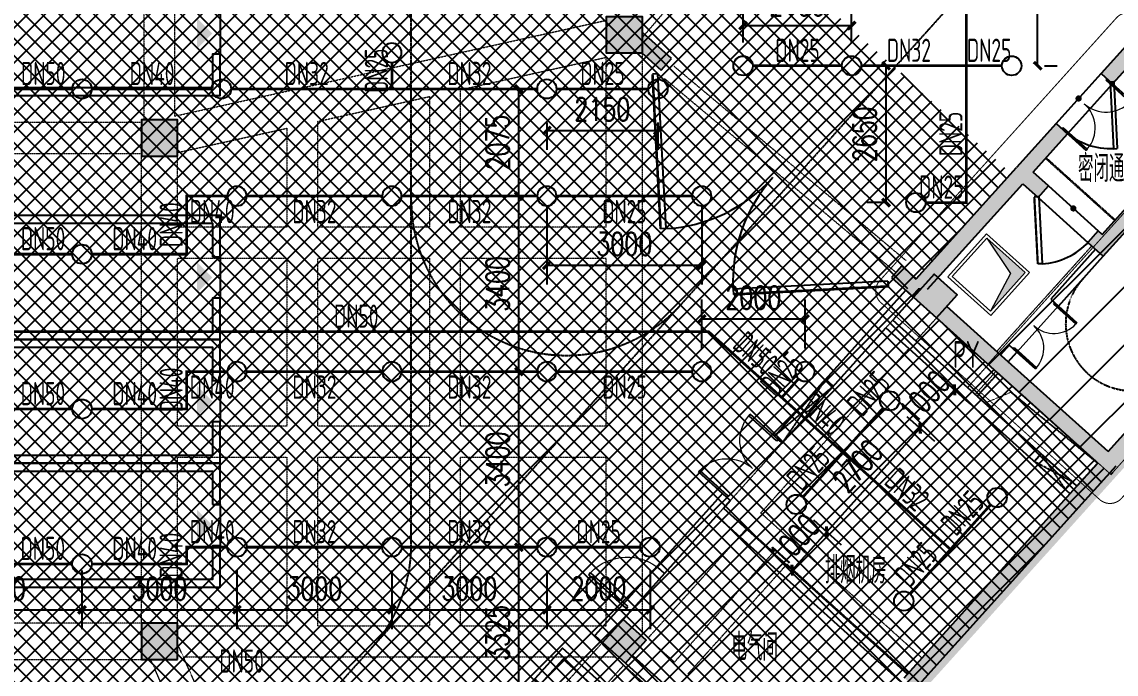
# Model space of a CAD drawing. Extents: x 6824721 to 16538177, y 2478193 to 6665639.
# Drawn here: x 8822050 to 8843236, y 2801067 to 2813701 of the extents above; entities that cross this region are included whole.
import ezdxf

# ---------------------------------------------------------------- set-up
doc = ezdxf.new("R2010")
doc.units = 0
doc.header["$LTSCALE"] = 10
for name, pattern in [('__DASH', [0.35, 0.25, -0.1]), ('CONTINOUS', [0]), ('DASH', [0.35, 0.25, -0.1])]:
    doc.linetypes.add(name, pattern=pattern)
for name, color, linetype in [('0-wo', 8, 'Continuous'), ('00-停车位', 67, 'Continuous'), ('DOOR_FIRE', 4, 'Continuous'), ('PUB_HATCH', 8, 'Continuous'), ('R_人防洗消集水坑', 32, 'Continuous'), ('S-梁-实线', 4, 'CONTINOUS'), ('S-梁-虚线', 4, 'DASH'), ('W-EQUIP_喷头', 7, 'Continuous'), ('W-PIPE-喷淋', 6, 'Continuous'), ('W-PIPE-喷淋中', 6, 'Continuous'), ('W-TEXT_喷淋', 7, 'Continuous'), ('W-TWT_DIM', 3, 'Continuous'), ('WALL', 9, 'Continuous'), ('画水辅助', 6, 'Continuous')]:
    doc.layers.add(name, color=color, linetype=linetype)
doc.layers.add('钢梁', color=141, linetype='Continuous', lineweight=18)
doc.styles.add('8B2_02', font='tssdeng.shx', dxfattribs={"width": 0.7, "bigfont": 'TSSDCHN.shx'})
doc.styles.add('_TCH_DIM_T3', font='SIMPLEX', dxfattribs={"width": 0.705882, "bigfont": 'GBCBIG'})
doc.styles.add('_TWT_PIPEDN', font='TSSDENG', dxfattribs={"width": 0.8, "height": 3.5, "bigfont": 'TSSDCHN'})
doc.dimstyles.new('_TWT_ARCH&&150', dxfattribs={"dimtxt": 446.25, "dimasz": 150, "dimexe": 375, "dimexo": 450, "dimgap": 189.375, "dimtad": 1, "dimdec": 0, "dimzin": 0, "dimdsep": 46, "dimtxsty": '_TCH_DIM_T3', "dimblk": 'ARCHTICK', "dimcen": 0.09, "dimclrt": 7, "dimazin": 2, "dimtfac": 1, "dimtdec": 0, "dimtix": 1, "dimtmove": 2, "dimatfit": 3, "dimfxl": 0, "dimtolj": 1, "dimtzin": 0, "dimarcsym": 0})

# ---------------------------------------------------------------- blocks, each defined once
blk = doc.blocks.new('车位2400x5300')
at = {"layer": '00-停车位', "color": 251}
for p, q in [((-875, -1000), (-175, -1000)), ((-875, -1100), (-875, -1000)), ((-175, -1100), (-175, -1000)), ((175, -1000), (875, -1000)), ((175, -1100), (175, -1000)), ((875, -1100), (875, -1000)), ((-875, -1100), (-175, -1100)), ((175, -1100), (875, -1100)), ((400, -5300), (-400, -5300))]:
    blk.add_line(p, q, dxfattribs=at)
blk.add_lwpolyline([(400, -5150), (400, -5300), (1200, -5300), (1200, 0), (-1200, 0), (-1200, -5300), (-400, -5300), (-400, -5150), (-1050, -5150), (-1050, -150), (1050, -150), (1050, -5150), (400, -5150)], dxfattribs=at)
blk.add_lwpolyline([(0, -5150, 0, 600, 0), (0, -4850, 600, 600, 0)], format="xyseb", dxfattribs=at)
blk = doc.blocks.new('洗消污水集水坑')
at = {"layer": 'R_人防洗消集水坑', "lineweight": 15}
h = blk.add_hatch(color=256, dxfattribs=at)
h.dxf.hatch_style = 1
h.paths.add_polyline_path([(161254, 16997), (162054, 17197), (161054, 17197), (161054, 16197)])
for points in [[(162114, 17257), (160994, 17257), (160994, 16137), (162114, 16137)], [(162054, 17197), (161054, 17197), (161054, 16197), (162054, 16197)]]:
    blk.add_lwpolyline(points, close=True, dxfattribs=at)
blk.add_lwpolyline([(161054, 16197), (161254, 16997), (162054, 17197)], dxfattribs=at)
blk = doc.blocks.new('洗消坑')
at = {"layer": 'R_人防洗消集水坑', "lineweight": 15, "rotation": 227.9999999999999}
blk.add_blockref('洗消污水集水坑', (205196, -296764), dxfattribs=at)
blk = doc.blocks.new('$DorLib2D$00000002')
for p, q in [((-0.5, 0), (-0.5, 0.4875)), ((-0.475, 0.4875), (-0.5, 0.4875)), ((-0.475, 0), (-0.475, 0.4875)), ((0.475, 0), (0.475, 0.4875)), ((0.475, 0.4875), (0.5, 0.4875)), ((0.5, 0), (0.5, 0.4875)), ((-0.5, 0), (-0.475, 0)), ((0.5, 0), (0.475, 0))]:
    blk.add_line(p, q)
at = {"lineweight": 13}
for centre, start, end in [((-0.4875, 0), 0, 88.53072), ((0.4875, 0), 91.46928, 180)]:
    blk.add_arc(centre, 0.4875, start, end, dxfattribs=at)
blk = doc.blocks.new('A$C31617C59')
at = {"layer": 'DOOR_FIRE', "xscale": -1300, "yscale": -1300, "zscale": 100, "rotation": 47.99999999999827}
blk.add_blockref('$DorLib2D$00000002', (-435, -483), dxfattribs=at)
blk = doc.blocks.new('A$C405108C4')
at = {"color": 252, "linetype": 'DASH'}
for points in [[(129048, -137374), (128206, -138608)], [(129196, -137508), (128057, -138474)], [(133819, -139356), (133090, -138969)], [(133224, -138820), (133685, -139504)]]:
    blk.add_lwpolyline(points, dxfattribs=at)
at = {"layer": '画水辅助', "color": 4}
for points in [[(129196, -137508), (129048, -137374), (128057, -138474), (128206, -138608), (129196, -137508)], [(133685, -139504), (133819, -139356), (133224, -138820), (133090, -138969), (133685, -139504)]]:
    blk.add_lwpolyline(points, dxfattribs=at)
blk = doc.blocks.new('_FZH')
blk.add_lwpolyline([(-0.5, -0.5), (0.5, -0.5), (0.5, 0.5), (-0.5, 0.5)], close=True)
at = {"layer": 'PUB_HATCH'}
blk.add_solid([(-0.5, -0.5), (0.5, -0.5), (-0.5, 0.5), (0.5, 0.5)], dxfattribs=at)
blk = doc.blocks.new('$DorLib2D$00000084')
for p, q in [((-0.207, 0.807), (-0.16, 0.854)), ((0.5, 0.1), (-0.207, 0.807)), ((0.5, 0.1), (0.547, 0.147))]:
    blk.add_line(p, q)
at = {"const_width": 0.0333}
blk.add_lwpolyline([(0.547, 0.147), (-0.16, 0.854)], dxfattribs=at)
blk.add_arc((0.5, 0.1), 1, 135, 180)
blk = doc.blocks.new('$DorLib2D$00000081')
for p, q in [((-0.207, 0.774), (-0.169, 0.811)), ((0.5, 0.067), (-0.207, 0.774)), ((0.538, 0.104), (-0.169, 0.811)), ((0.5, 0.067), (0.538, 0.104))]:
    blk.add_line(p, q)
blk.add_arc((0.5, 0.067), 1, 135, 180)
blk = doc.blocks.new('$DorLib2D$00000091')
for p, q in [((-0.5, 0.0417), (-0.1464, 0.3952)), ((-0.1464, 0.3952), (-0.1582, 0.407)), ((0.1464, 0.3952), (0.1582, 0.407)), ((0.5, 0.0417), (0.1464, 0.3952)), ((-0.5, 0.0417), (-0.5118, 0.0535)), ((0.5, 0.0417), (0.5118, 0.0535))]:
    blk.add_line(p, q)
at = {"const_width": 0.00833}
for points in [[(-0.5118, 0.0535), (-0.1582, 0.407)], [(0.5118, 0.0535), (0.1582, 0.407)]]:
    blk.add_lwpolyline(points, dxfattribs=at)
for centre, start, end in [((-0.5, 0.0417), 0, 45), ((0.5, 0.0417), 135, 180)]:
    blk.add_arc(centre, 0.5, start, end)
blk = doc.blocks.new('$DorLib2D$00000001')
for p, q in [((0.45, 0.975), (0.5, 0.975)), ((0.45, 0), (0.45, 0.975)), ((0.5, 0), (0.5, 0.975)), ((0.5, 0), (0.45, 0))]:
    blk.add_line(p, q)
at = {"lineweight": 13}
blk.add_arc((0.475, 0), 0.975, 91.4693, 180, dxfattribs=at)
blk = doc.blocks.new('jkytk')
h = blk.add_hatch()
h.set_pattern_fill('ANSI31', color=252, scale=500)
h.set_pattern_definition([(45, (8493122.4, 3120586.9), (-561.266, 561.266), [])])
h.paths.add_polyline_path([(8539690, 2820515), (8542068, 2818373), (8537752, 2813580), (8535374, 2815721)])
at = {"color": 1, "const_width": 20}
blk.add_lwpolyline([(8539690, 2820515), (8542068, 2818373), (8537752, 2813580), (8535374, 2815721), (8539690, 2820515)], dxfattribs=at)
at = {"layer": 'WALL', "color": 1, "const_width": 200}
blk.add_lwpolyline([(8498859, 2828327), (8482776, 2828327), (8482776, 2792327), (8498891, 2792327), (8498891, 2783328), (8504550, 2783328), (8512897, 2775813), (8515479, 2778680), (8515479, 2788843), (8565856, 2844792), (8558488, 2851427), (8549989, 2851427), (8549989, 2856072), (8515539, 2856072), (8515539, 2864326), (8498940, 2864325), (8498889, 2828327)], dxfattribs=at)
blk = doc.blocks.new('LIANGMOBAN')
at = {"layer": 'S-梁-实线', "lineweight": 18}
for p, q in [((1971676, 93145), (1973516, 95189)), ((1971036, 92510), (1971438, 92956)), ((1973003, 90739), (1971036, 92510))]:
    blk.add_line(p, q, dxfattribs=at)
at = {"layer": 'S-梁-虚线', "color": 8, "lineweight": 18}
for p, q in [((1954941, 106178), (1954941, 97828)), ((1955541, 97904), (1955541, 106178)), ((1964602, 99438), (1970270, 106051)), ((1955541, 97904), (1963891, 99759)), ((1961072, 98415), (1963891, 99042)), ((1963891, 95754), (1963891, 99042)), ((1964591, 87884), (1964591, 99128)), ((1969697, 95103), (1965210, 98863)), ((1965017, 98633), (1969504, 94873)), ((1973472, 98727), (1972602, 97761)), ((1972825, 97560), (1973695, 98526)), ((1961072, 95754), (1961072, 98415)), ((1958307, 97801), (1960472, 98282)), ((1960472, 98282), (1960472, 95754)), ((1954891, 97778), (1946541, 97778)), ((1958307, 95754), (1958307, 97801)), ((1955591, 97198), (1957707, 97668)), ((1957707, 97668), (1957707, 95754)), ((1946541, 97178), (1954891, 97178)), ((1954891, 88078), (1954891, 97128)), ((1955591, 95754), (1955591, 97128)), ((1973419, 95680), (1972453, 96550)), ((1972252, 96327), (1973218, 95457)), ((1957707, 95754), (1955591, 95754)), ((1960472, 95754), (1958307, 95754)), ((1963891, 95754), (1961072, 95754)), ((1973293, 95390), (1971453, 93346)), ((1955591, 95154), (1957707, 95154)), ((1955591, 91894), (1955591, 95154)), ((1957707, 95154), (1957707, 91894)), ((1958307, 95154), (1960472, 95154)), ((1958307, 91894), (1958307, 95154)), ((1960472, 95154), (1960472, 91894)), ((1961072, 95154), (1963891, 95154)), ((1961072, 91894), (1961072, 95154)), ((1963891, 91894), (1963891, 95154)), ((1964253, 88189), (1969840, 94395)), ((1969884, 93547), (1970286, 93993)), ((1970887, 92644), (1969884, 93547)), ((1966885, 90216), (1969750, 93399)), ((1972870, 90590), (1969750, 93399)), ((1971289, 93090), (1970887, 92644)), ((1957707, 91894), (1955591, 91894)), ((1960472, 91894), (1958307, 91894)), ((1963891, 91894), (1961072, 91894)), ((1955591, 88078), (1955591, 91294)), ((1955591, 91294), (1957707, 91294)), ((1957707, 91294), (1957707, 88028)), ((1958307, 91294), (1960472, 91294)), ((1958307, 88028), (1958307, 91294)), ((1960472, 91294), (1960472, 88028)), ((1961072, 88028), (1961072, 91294)), ((1961072, 91294), (1963891, 91294)), ((1963891, 88028), (1963891, 91294)), ((1970004, 87408), (1966885, 90216)), ((1964698, 87788), (1966617, 89919)), ((1967130, 89457), (1966617, 89919)), ((1967130, 89457), (1965211, 87326)), ((1965471, 87092), (1967390, 89223)), ((1969737, 87111), (1967390, 89223)), ((1954891, 88078), (1946591, 88078)), ((1955591, 88028), (1957707, 88028)), ((1958307, 88028), (1960472, 88028)), ((1961072, 88028), (1963891, 88028)), ((1965211, 87326), (1964736, 87754)), ((1958467, 81220), (1955617, 87623)), ((1958305, 81584), (1963784, 87669)), ((1946591, 87378), (1954891, 87378)), ((1957792, 81263), (1955069, 87378)), ((1955703, 87428), (1964051, 87428)), ((1958643, 81062), (1964230, 87268)), ((1964743, 86806), (1964267, 87234))]:
    blk.add_line(p, q, dxfattribs=at)
at = {"layer": 'S-梁-虚线', "color": 8, "lineweight": 35}
blk.add_line((1973740, 95886), (1972402, 97091), dxfattribs=at)
blk = doc.blocks.new('_ArchTick')
at = {"color": 0, "linetype": 'ByBlock', "const_width": 0.4}
blk.add_lwpolyline([(-0.5, -0.5), (0.5, 0.5)], dxfattribs=at)
blk = doc.blocks.new('*D469')
at = {"layer": 'Defpoints', "color": 0, "transparency": 16777216}
for p in [(8837214, 2807947), (8835214, 2806927), (8837214, 2806927)]:
    blk.add_point(p, dxfattribs=at)
at = {"layer": 'W-TWT_DIM', "color": 0, "lineweight": -2, "transparency": 16777216}
for p, q in [((8835214, 2807377), (8835214, 2808322)), ((8837214, 2807377), (8837214, 2808322)), ((8835214, 2807947), (8837214, 2807947))]:
    blk.add_line(p, q, dxfattribs=at)
at = {"layer": 'W-TWT_DIM', "color": 0, "lineweight": -2, "transparency": 16777216, "xscale": 150, "yscale": 150, "zscale": 150, "rotation": 180}
blk.add_blockref('_ArchTick', (8835214, 2807947), dxfattribs=at)
at = {"layer": 'W-TWT_DIM', "color": 0, "lineweight": -2, "transparency": 16777216, "xscale": 150, "yscale": 150, "zscale": 150}
blk.add_blockref('_ArchTick', (8837214, 2807947), dxfattribs=at)
at = {"layer": 'W-TWT_DIM', "color": 7, "transparency": 16777216, "insert": (8836214, 2808359), "char_height": 446.2, "attachment_point": 5, "style": '_TCH_DIM_T3'}
blk.add_mtext('\\A1;2000', dxfattribs=at)
blk = doc.blocks.new('*D578')
at = {"layer": 'Defpoints', "color": 0, "transparency": 16777216}
for p in [(8838114, 2813629), (8836014, 2812851), (8838114, 2812851)]:
    blk.add_point(p, dxfattribs=at)
at = {"layer": 'W-TWT_DIM', "color": 0, "lineweight": -2, "transparency": 16777216}
for p, q in [((8836014, 2813301), (8836014, 2814004)), ((8838114, 2813301), (8838114, 2814004)), ((8836014, 2813629), (8838114, 2813629))]:
    blk.add_line(p, q, dxfattribs=at)
at = {"layer": 'W-TWT_DIM', "color": 0, "lineweight": -2, "transparency": 16777216, "xscale": 150, "yscale": 150, "zscale": 150, "rotation": 180}
blk.add_blockref('_ArchTick', (8836014, 2813629), dxfattribs=at)
at = {"layer": 'W-TWT_DIM', "color": 0, "lineweight": -2, "transparency": 16777216, "xscale": 150, "yscale": 150, "zscale": 150}
blk.add_blockref('_ArchTick', (8838114, 2813629), dxfattribs=at)
at = {"layer": 'W-TWT_DIM', "color": 7, "transparency": 16777216, "insert": (8837064, 2814041), "char_height": 446.2, "attachment_point": 5, "style": '_TCH_DIM_T3'}
blk.add_mtext('\\A1;2100', dxfattribs=at)
blk = doc.blocks.new('*D664')
at = {"layer": 'Defpoints', "color": 0, "transparency": 16777216}
for p in [(8830014, 2803526), (8831674, 2803526), (8830014, 2800201)]:
    blk.add_point(p, dxfattribs=at)
at = {"layer": 'W-TWT_DIM', "color": 0, "lineweight": -2, "transparency": 16777216}
for p, q in [((8830464, 2803526), (8832049, 2803526)), ((8831674, 2800201), (8831674, 2803526)), ((8830464, 2800201), (8832049, 2800201))]:
    blk.add_line(p, q, dxfattribs=at)
at = {"layer": 'W-TWT_DIM', "color": 0, "lineweight": -2, "transparency": 16777216, "xscale": 150, "yscale": 150, "zscale": 150}
for p, rotation in [((8831674, 2803526), 90), ((8831674, 2800201), 270)]:
    blk.add_blockref('_ArchTick', p, dxfattribs=dict(at, rotation=rotation))
at = {"layer": 'W-TWT_DIM', "color": 7, "transparency": 16777216, "insert": (8831262, 2801864), "char_height": 446.2, "attachment_point": 5, "rotation": 90, "style": '_TCH_DIM_T3'}
blk.add_mtext('\\A1;3325', dxfattribs=at)
blk = doc.blocks.new('*D665')
at = {"layer": 'Defpoints', "color": 0, "transparency": 16777216}
for p in [(8830014, 2806927), (8831674, 2806927), (8830014, 2803526)]:
    blk.add_point(p, dxfattribs=at)
at = {"layer": 'W-TWT_DIM', "color": 0, "lineweight": -2, "transparency": 16777216}
for p, q in [((8830464, 2806927), (8832049, 2806927)), ((8831674, 2803526), (8831674, 2806927)), ((8830464, 2803526), (8832049, 2803526))]:
    blk.add_line(p, q, dxfattribs=at)
at = {"layer": 'W-TWT_DIM', "color": 0, "lineweight": -2, "transparency": 16777216, "xscale": 150, "yscale": 150, "zscale": 150}
for p, rotation in [((8831674, 2806927), 90), ((8831674, 2803526), 270)]:
    blk.add_blockref('_ArchTick', p, dxfattribs=dict(at, rotation=rotation))
at = {"layer": 'W-TWT_DIM', "color": 7, "transparency": 16777216, "insert": (8831262, 2805227), "char_height": 446.2, "attachment_point": 5, "rotation": 90, "style": '_TCH_DIM_T3'}
blk.add_mtext('\\A1;3400', dxfattribs=at)
blk = doc.blocks.new('*D666')
at = {"layer": 'Defpoints', "color": 0, "transparency": 16777216}
for p in [(8830014, 2810327), (8831674, 2810327), (8830014, 2806927)]:
    blk.add_point(p, dxfattribs=at)
at = {"layer": 'W-TWT_DIM', "color": 0, "lineweight": -2, "transparency": 16777216}
for p, q in [((8830464, 2810327), (8832049, 2810327)), ((8831674, 2806927), (8831674, 2810327)), ((8830464, 2806927), (8832049, 2806927))]:
    blk.add_line(p, q, dxfattribs=at)
at = {"layer": 'W-TWT_DIM', "color": 0, "lineweight": -2, "transparency": 16777216, "xscale": 150, "yscale": 150, "zscale": 150}
for p, rotation in [((8831674, 2810327), 90), ((8831674, 2806927), 270)]:
    blk.add_blockref('_ArchTick', p, dxfattribs=dict(at, rotation=rotation))
at = {"layer": 'W-TWT_DIM', "color": 7, "transparency": 16777216, "insert": (8831262, 2808627), "char_height": 446.2, "attachment_point": 5, "rotation": 90, "style": '_TCH_DIM_T3'}
blk.add_mtext('\\A1;3400', dxfattribs=at)
blk = doc.blocks.new('*D667')
at = {"layer": 'Defpoints', "color": 0, "transparency": 16777216}
for p in [(8830014, 2812401), (8831674, 2812401), (8830014, 2810327)]:
    blk.add_point(p, dxfattribs=at)
at = {"layer": 'W-TWT_DIM', "color": 0, "lineweight": -2, "transparency": 16777216}
for p, q in [((8830464, 2812401), (8832049, 2812401)), ((8831674, 2810327), (8831674, 2812401)), ((8830464, 2810327), (8832049, 2810327))]:
    blk.add_line(p, q, dxfattribs=at)
at = {"layer": 'W-TWT_DIM', "color": 0, "lineweight": -2, "transparency": 16777216, "xscale": 150, "yscale": 150, "zscale": 150}
for p, rotation in [((8831674, 2812401), 90), ((8831674, 2810327), 270)]:
    blk.add_blockref('_ArchTick', p, dxfattribs=dict(at, rotation=rotation))
at = {"layer": 'W-TWT_DIM', "color": 7, "transparency": 16777216, "insert": (8831262, 2811364), "char_height": 446.2, "attachment_point": 5, "rotation": 90, "style": '_TCH_DIM_T3'}
blk.add_mtext('\\A1;2075', dxfattribs=at)
blk = doc.blocks.new('*D803')
at = {"layer": 'Defpoints', "color": 0, "transparency": 16777216}
for p in [(8832214, 2810598), (8835214, 2810598), (8835214, 2808989)]:
    blk.add_point(p, dxfattribs=at)
at = {"layer": 'W-TWT_DIM', "color": 0, "lineweight": -2, "transparency": 16777216}
for p, q in [((8832214, 2810148), (8832214, 2808614)), ((8835214, 2810148), (8835214, 2808614)), ((8832214, 2808989), (8835214, 2808989))]:
    blk.add_line(p, q, dxfattribs=at)
at = {"layer": 'W-TWT_DIM', "color": 0, "lineweight": -2, "transparency": 16777216, "xscale": 150, "yscale": 150, "zscale": 150, "rotation": 180}
blk.add_blockref('_ArchTick', (8832214, 2808989), dxfattribs=at)
at = {"layer": 'W-TWT_DIM', "color": 0, "lineweight": -2, "transparency": 16777216, "xscale": 150, "yscale": 150, "zscale": 150}
blk.add_blockref('_ArchTick', (8835214, 2808989), dxfattribs=at)
at = {"layer": 'W-TWT_DIM', "color": 7, "transparency": 16777216, "insert": (8833714, 2809401), "char_height": 446.2, "attachment_point": 5, "style": '_TCH_DIM_T3'}
blk.add_mtext('\\A1;3000', dxfattribs=at)
blk = doc.blocks.new('*D810')
at = {"layer": 'Defpoints', "color": 0, "transparency": 16777216}
for p in [(8841402, 2816251), (8841717, 2816251), (8841402, 2812851)]:
    blk.add_point(p, dxfattribs=at)
at = {"layer": 'W-TWT_DIM', "color": 0, "lineweight": -2, "transparency": 16777216}
for p, q in [((8841717, 2812851), (8841717, 2816251)), ((8841852, 2816251), (8842092, 2816251)), ((8841852, 2812851), (8842092, 2812851))]:
    blk.add_line(p, q, dxfattribs=at)
at = {"layer": 'W-TWT_DIM', "color": 0, "lineweight": -2, "transparency": 16777216, "xscale": 150, "yscale": 150, "zscale": 150}
for p, rotation in [((8841717, 2816251), 90), ((8841717, 2812851), 270)]:
    blk.add_blockref('_ArchTick', p, dxfattribs=dict(at, rotation=rotation))
at = {"layer": 'W-TWT_DIM', "color": 7, "transparency": 16777216, "insert": (8841305, 2814551), "char_height": 446.2, "attachment_point": 5, "rotation": 90, "style": '_TCH_DIM_T3'}
blk.add_mtext('\\A1;3400', dxfattribs=at)
blk = doc.blocks.new('*D811')
at = {"layer": 'Defpoints', "color": 0, "transparency": 16777216}
for p in [(8838783, 2812851), (8839225, 2812851), (8839225, 2810201)]:
    blk.add_point(p, dxfattribs=at)
at = {"layer": 'W-TWT_DIM', "color": 0, "lineweight": -2, "transparency": 16777216}
for p, q in [((8838775, 2812851), (8838408, 2812851)), ((8838783, 2810201), (8838783, 2812851)), ((8838775, 2810201), (8838408, 2810201))]:
    blk.add_line(p, q, dxfattribs=at)
at = {"layer": 'W-TWT_DIM', "color": 0, "lineweight": -2, "transparency": 16777216, "xscale": 150, "yscale": 150, "zscale": 150}
for p, rotation in [((8838783, 2812851), 90), ((8838783, 2810201), 270)]:
    blk.add_blockref('_ArchTick', p, dxfattribs=dict(at, rotation=rotation))
at = {"layer": 'W-TWT_DIM', "color": 7, "transparency": 16777216, "insert": (8838370, 2811526), "char_height": 446.2, "attachment_point": 5, "rotation": 90, "style": '_TCH_DIM_T3'}
blk.add_mtext('\\A1;2650', dxfattribs=at)
blk = doc.blocks.new('*D1326')
at = {"layer": 'Defpoints', "color": 0, "transparency": 16777216}
for p in [(8837045, 2804354), (8837634, 2803824), (8836376, 2803611)]:
    blk.add_point(p, dxfattribs=at)
at = {"layer": 'W-TWT_DIM', "color": 0, "lineweight": -2, "transparency": 16777216}
for p, q in [((8837379, 2804053), (8837913, 2803573)), ((8836965, 2803080), (8837634, 2803824)), ((8836710, 2803310), (8837244, 2802830))]:
    blk.add_line(p, q, dxfattribs=at)
at = {"layer": 'W-TWT_DIM', "color": 0, "lineweight": -2, "transparency": 16777216, "xscale": 150, "yscale": 150, "zscale": 150}
for p, rotation in [((8837634, 2803824), 47.9999999999754), ((8836965, 2803080), 227.9999999999754)]:
    blk.add_blockref('_ArchTick', p, dxfattribs=dict(at, rotation=rotation))
at = {"layer": 'W-TWT_DIM', "color": 7, "transparency": 16777216, "insert": (8837009, 2803661), "char_height": 446.2, "attachment_point": 5, "rotation": 48, "style": '_TCH_DIM_T3'}
blk.add_mtext('\\A1;1000', dxfattribs=at)
blk = doc.blocks.new('*D1327')
at = {"layer": 'Defpoints', "color": 0, "transparency": 16777216}
for p in [(8838851, 2806361), (8839441, 2805830), (8837045, 2804354)]:
    blk.add_point(p, dxfattribs=at)
at = {"layer": 'W-TWT_DIM', "color": 0, "lineweight": -2, "transparency": 16777216}
for p, q in [((8839186, 2806060), (8839719, 2805579)), ((8837634, 2803824), (8839441, 2805830)), ((8837379, 2804053), (8837913, 2803573))]:
    blk.add_line(p, q, dxfattribs=at)
at = {"layer": 'W-TWT_DIM', "color": 0, "lineweight": -2, "transparency": 16777216, "xscale": 150, "yscale": 150, "zscale": 150}
for p, rotation in [((8839441, 2805830), 47.99999999998702), ((8837634, 2803824), 227.999999999987)]:
    blk.add_blockref('_ArchTick', p, dxfattribs=dict(at, rotation=rotation))
at = {"layer": 'W-TWT_DIM', "color": 7, "transparency": 16777216, "insert": (8838231, 2805103), "char_height": 446.2, "attachment_point": 5, "rotation": 48, "style": '_TCH_DIM_T3'}
blk.add_mtext('\\A1;2700', dxfattribs=at)
blk = doc.blocks.new('*D1328')
at = {"layer": 'Defpoints', "color": 0, "transparency": 16777216}
for p in [(8839520, 2807104), (8840110, 2806573), (8838851, 2806361)]:
    blk.add_point(p, dxfattribs=at)
at = {"layer": 'W-TWT_DIM', "color": 0, "lineweight": -2, "transparency": 16777216}
for p, q in [((8839855, 2806803), (8840388, 2806322)), ((8839441, 2805830), (8840110, 2806573)), ((8839186, 2806060), (8839719, 2805579))]:
    blk.add_line(p, q, dxfattribs=at)
at = {"layer": 'W-TWT_DIM', "color": 0, "lineweight": -2, "transparency": 16777216, "xscale": 150, "yscale": 150, "zscale": 150}
for p, rotation in [((8840110, 2806573), 47.99999999999184), ((8839441, 2805830), 227.9999999999918)]:
    blk.add_blockref('_ArchTick', p, dxfattribs=dict(at, rotation=rotation))
at = {"layer": 'W-TWT_DIM', "color": 7, "transparency": 16777216, "insert": (8839528, 2806440), "char_height": 446.2, "attachment_point": 5, "rotation": 48, "style": '_TCH_DIM_T3'}
blk.add_mtext('\\A1;1000', dxfattribs=at)
blk = doc.blocks.new('*D1343')
at = {"layer": 'Defpoints', "color": 0, "transparency": 16777216}
for p in [(8819964, 2803526), (8823214, 2803526), (8823214, 2802312)]:
    blk.add_point(p, dxfattribs=at)
at = {"layer": 'W-TWT_DIM', "color": 0, "lineweight": -2, "transparency": 16777216}
for p, q in [((8819964, 2803076), (8819964, 2801937)), ((8823214, 2803076), (8823214, 2801937)), ((8819964, 2802312), (8823214, 2802312))]:
    blk.add_line(p, q, dxfattribs=at)
at = {"layer": 'W-TWT_DIM', "color": 0, "lineweight": -2, "transparency": 16777216, "xscale": 150, "yscale": 150, "zscale": 150, "rotation": 180}
blk.add_blockref('_ArchTick', (8819964, 2802312), dxfattribs=at)
at = {"layer": 'W-TWT_DIM', "color": 0, "lineweight": -2, "transparency": 16777216, "xscale": 150, "yscale": 150, "zscale": 150}
blk.add_blockref('_ArchTick', (8823214, 2802312), dxfattribs=at)
at = {"layer": 'W-TWT_DIM', "color": 7, "transparency": 16777216, "insert": (8821589, 2802725), "char_height": 446.2, "attachment_point": 5, "style": '_TCH_DIM_T3'}
blk.add_mtext('\\A1;3250', dxfattribs=at)
blk = doc.blocks.new('*D1344')
at = {"layer": 'Defpoints', "color": 0, "transparency": 16777216}
for p in [(8823214, 2803526), (8826214, 2803526), (8826214, 2802312)]:
    blk.add_point(p, dxfattribs=at)
at = {"layer": 'W-TWT_DIM', "color": 0, "lineweight": -2, "transparency": 16777216}
for p, q in [((8823214, 2803076), (8823214, 2801937)), ((8826214, 2803076), (8826214, 2801937)), ((8823214, 2802312), (8826214, 2802312))]:
    blk.add_line(p, q, dxfattribs=at)
at = {"layer": 'W-TWT_DIM', "color": 0, "lineweight": -2, "transparency": 16777216, "xscale": 150, "yscale": 150, "zscale": 150, "rotation": 180}
blk.add_blockref('_ArchTick', (8823214, 2802312), dxfattribs=at)
at = {"layer": 'W-TWT_DIM', "color": 0, "lineweight": -2, "transparency": 16777216, "xscale": 150, "yscale": 150, "zscale": 150}
blk.add_blockref('_ArchTick', (8826214, 2802312), dxfattribs=at)
at = {"layer": 'W-TWT_DIM', "color": 7, "transparency": 16777216, "insert": (8824714, 2802725), "char_height": 446.2, "attachment_point": 5, "style": '_TCH_DIM_T3'}
blk.add_mtext('\\A1;3000', dxfattribs=at)
blk = doc.blocks.new('*D1345')
at = {"layer": 'Defpoints', "color": 0, "transparency": 16777216}
for p in [(8826214, 2803526), (8829214, 2803526), (8829214, 2802312)]:
    blk.add_point(p, dxfattribs=at)
at = {"layer": 'W-TWT_DIM', "color": 0, "lineweight": -2, "transparency": 16777216}
for p, q in [((8826214, 2803076), (8826214, 2801937)), ((8829214, 2803076), (8829214, 2801937)), ((8826214, 2802312), (8829214, 2802312))]:
    blk.add_line(p, q, dxfattribs=at)
at = {"layer": 'W-TWT_DIM', "color": 0, "lineweight": -2, "transparency": 16777216, "xscale": 150, "yscale": 150, "zscale": 150, "rotation": 180}
blk.add_blockref('_ArchTick', (8826214, 2802312), dxfattribs=at)
at = {"layer": 'W-TWT_DIM', "color": 0, "lineweight": -2, "transparency": 16777216, "xscale": 150, "yscale": 150, "zscale": 150}
blk.add_blockref('_ArchTick', (8829214, 2802312), dxfattribs=at)
at = {"layer": 'W-TWT_DIM', "color": 7, "transparency": 16777216, "insert": (8827714, 2802725), "char_height": 446.2, "attachment_point": 5, "style": '_TCH_DIM_T3'}
blk.add_mtext('\\A1;3000', dxfattribs=at)
blk = doc.blocks.new('*D1346')
at = {"layer": 'Defpoints', "color": 0, "transparency": 16777216}
for p in [(8829214, 2803526), (8832214, 2803526), (8832214, 2802312)]:
    blk.add_point(p, dxfattribs=at)
at = {"layer": 'W-TWT_DIM', "color": 0, "lineweight": -2, "transparency": 16777216}
for p, q in [((8829214, 2803076), (8829214, 2801937)), ((8832214, 2803076), (8832214, 2801937)), ((8829214, 2802312), (8832214, 2802312))]:
    blk.add_line(p, q, dxfattribs=at)
at = {"layer": 'W-TWT_DIM', "color": 0, "lineweight": -2, "transparency": 16777216, "xscale": 150, "yscale": 150, "zscale": 150, "rotation": 180}
blk.add_blockref('_ArchTick', (8829214, 2802312), dxfattribs=at)
at = {"layer": 'W-TWT_DIM', "color": 0, "lineweight": -2, "transparency": 16777216, "xscale": 150, "yscale": 150, "zscale": 150}
blk.add_blockref('_ArchTick', (8832214, 2802312), dxfattribs=at)
at = {"layer": 'W-TWT_DIM', "color": 7, "transparency": 16777216, "insert": (8830714, 2802725), "char_height": 446.2, "attachment_point": 5, "style": '_TCH_DIM_T3'}
blk.add_mtext('\\A1;3000', dxfattribs=at)
blk = doc.blocks.new('*D1347')
at = {"layer": 'Defpoints', "color": 0, "transparency": 16777216}
for p in [(8832214, 2803526), (8834214, 2803526), (8834214, 2802312)]:
    blk.add_point(p, dxfattribs=at)
at = {"layer": 'W-TWT_DIM', "color": 0, "lineweight": -2, "transparency": 16777216}
for p, q in [((8832214, 2803076), (8832214, 2801937)), ((8834214, 2803076), (8834214, 2801937)), ((8832214, 2802312), (8834214, 2802312))]:
    blk.add_line(p, q, dxfattribs=at)
at = {"layer": 'W-TWT_DIM', "color": 0, "lineweight": -2, "transparency": 16777216, "xscale": 150, "yscale": 150, "zscale": 150, "rotation": 180}
blk.add_blockref('_ArchTick', (8832214, 2802312), dxfattribs=at)
at = {"layer": 'W-TWT_DIM', "color": 0, "lineweight": -2, "transparency": 16777216, "xscale": 150, "yscale": 150, "zscale": 150}
blk.add_blockref('_ArchTick', (8834214, 2802312), dxfattribs=at)
at = {"layer": 'W-TWT_DIM', "color": 7, "transparency": 16777216, "insert": (8833214, 2802725), "char_height": 446.2, "attachment_point": 5, "style": '_TCH_DIM_T3'}
blk.add_mtext('\\A1;2000', dxfattribs=at)
blk = doc.blocks.new('*D1517')
at = {"layer": 'Defpoints', "color": 0, "transparency": 16777216}
for p in [(8832214, 2812201), (8834364, 2812201), (8834364, 2811597)]:
    blk.add_point(p, dxfattribs=at)
at = {"layer": 'W-TWT_DIM', "color": 0, "lineweight": -2, "transparency": 16777216}
for p, q in [((8832214, 2811751), (8832214, 2811222)), ((8834364, 2811751), (8834364, 2811222)), ((8832214, 2811597), (8834364, 2811597))]:
    blk.add_line(p, q, dxfattribs=at)
at = {"layer": 'W-TWT_DIM', "color": 0, "lineweight": -2, "transparency": 16777216, "xscale": 150, "yscale": 150, "zscale": 150, "rotation": 180}
blk.add_blockref('_ArchTick', (8832214, 2811597), dxfattribs=at)
at = {"layer": 'W-TWT_DIM', "color": 0, "lineweight": -2, "transparency": 16777216, "xscale": 150, "yscale": 150, "zscale": 150}
blk.add_blockref('_ArchTick', (8834364, 2811597), dxfattribs=at)
at = {"layer": 'W-TWT_DIM', "color": 7, "transparency": 16777216, "insert": (8833289, 2812009), "char_height": 446.2, "attachment_point": 5, "style": '_TCH_DIM_T3'}
blk.add_mtext('\\A1;2150', dxfattribs=at)
blk = doc.blocks.new('$TwtSys$00000125')
blk.add_circle((0, 0, 0), 1)

msp = doc.modelspace()

# ---------------------------------------------------------------- hatches: boundary and pattern name
h = msp.add_hatch()
h.set_pattern_fill('ANSI37', color=8, scale=150)
h.set_pattern_definition([(45, (8303016.86, 2710265.2), (-168.3798, 168.3798), []), (135, (8303016.86, 2710265.2), (-168.3798, -168.3798), [])])
h.paths.add_polyline_path([(8824414.1, 2949451.5), (8824414.1, 2935151.5), (8842714.1, 2935151.5), (8842714.1, 2879526.5), (8827964.1, 2879526.5), (8827964.1, 2881476.5), (8830839.1, 2881476.5), (8830939.1, 2886876.5), (8804334.6, 2886876.5), (8804142.3, 2820149.7), (8833564.1, 2820152.3), (8833564.1, 2817714.5), (8841204.8, 2810768), (8839163.9, 2808501.4), (8843102.6, 2804955), (8820829.2, 2780217.9), (8820829.2, 2770055.4), (8785124.6, 2730401.5), (8708264.1, 2730401.5), (8708264.1, 2736351.5), (8695014.1, 2750701.5), (8695014.1, 2775001.5), (8703014.1, 2775002.8), (8703014.1, 2949451.5), (8712039.3, 2949451.5)])
at = {"layer": '0-wo'}
for points in [[(8834064.1, 2813497), (8834064.1, 2813101.5), (8834055, 2813101.5), (8834426.6, 2812766.9), (8834627.4, 2812989.9)], [(8843479.8, 2813294.7), (8842944.5, 2812700.2), (8843167.5, 2812499.4), (8843502, 2812871)], [(8841628.5, 2810790.2), (8842297.6, 2811533.3), (8842074.7, 2811734.1), (8841305.2, 2810879.5), (8841453.8, 2810745.6)], [(8842966.1, 2809585.8), (8842988.3, 2809162.1), (8845062.6, 2811465.8), (8845088.7, 2811644.2), (8844839.7, 2811666.6)], [(8839409.2, 2808549.7), (8839587.6, 2808523.6), (8841427.7, 2810567.3), (8841453.8, 2810745.6), (8841305.2, 2810879.5), (8839364.7, 2808724.3)], [(8841427.7, 2810567.3), (8841725, 2810299.6), (8841925.7, 2810522.5), (8841628.5, 2810790.2), (8841453.8, 2810745.6)], [(8843065.5, 2805212.7), (8843236.4, 2805103.6), (8847284.7, 2809599.7), (8847158.4, 2809758.3), (8846994.8, 2809726.1), (8843080.4, 2805378.7)], [(8842966.1, 2809585.8), (8842891.8, 2809652.7), (8842691.1, 2809429.7), (8842988.3, 2809162.1)], [(8839364.7, 2808724.3), (8839086.2, 2808975.1), (8838885.5, 2808752.1), (8839275.4, 2808401), (8839409.2, 2808549.7)], [(8839312.6, 2808367.6), (8839468.7, 2808541), (8839409.2, 2808549.7), (8839275.4, 2808401)], [(8839959.2, 2808189), (8839758.5, 2807966.1), (8840947.5, 2806895.5), (8841148.2, 2807118.4)], [(8843065.5, 2805212.7), (8843080.4, 2805378.7), (8841148.2, 2807118.4), (8840947.5, 2806895.5), (8842879.7, 2805155.7)], [(8842411.3, 2804635.5), (8842634.2, 2804434.8), (8843236.4, 2805103.6), (8843065.5, 2805212.7), (8842879.7, 2805155.7)], [(8839132.5, 2800994.1), (8839355.5, 2800793.4), (8842634.2, 2804434.8), (8842411.3, 2804635.5)]]:
    msp.add_hatch(color=8, dxfattribs=at).paths.add_polyline_path(points)
at = {"layer": 'W-PIPE-喷淋'}
msp.add_hatch(color=256, dxfattribs=at).paths.add_polyline_path([(8840335.9, 2810201.5), (8840335.9, 2810175.2), (8840362.1, 2810175.2)])
at = {"layer": 'W-PIPE-喷淋中'}
for points in [[(8825240.5, 2810326.6), (8825214.2, 2810326.6), (8825214.2, 2810352.8)], [(8825240.5, 2810326.6), (8825240.5, 2810352.8), (8825214.2, 2810352.8)], [(8840335.9, 2810201.5), (8840362.1, 2810201.5), (8840362.1, 2810175.2)], [(8825240.5, 2809201.5), (8825240.5, 2809175.2), (8825266.7, 2809175.2)], [(8825240.5, 2809201.5), (8825266.7, 2809201.5), (8825266.7, 2809175.2)], [(8835344.8, 2807701.5), (8835362.3, 2807721), (8835354.8, 2807727.7)], [(8835344.8, 2807701.5), (8835344.8, 2807727.7), (8835354.8, 2807727.7)], [(8825240.5, 2806926.6), (8825214.2, 2806926.6), (8825214.2, 2806952.8)], [(8825240.5, 2806926.6), (8825240.5, 2806952.8), (8825214.2, 2806952.8)], [(8825240.5, 2806201.5), (8825240.5, 2806175.2), (8825266.7, 2806175.2)], [(8825240.5, 2806201.5), (8825266.7, 2806201.5), (8825266.7, 2806175.2)], [(8825240.5, 2803526.5), (8825240.5, 2803552.7), (8825214.2, 2803552.7)], [(8825240.5, 2803526.5), (8825214.2, 2803526.5), (8825214.2, 2803552.7)], [(8825240.5, 2803201.5), (8825240.5, 2803175.2), (8825266.7, 2803175.2)], [(8825240.5, 2803201.5), (8825266.7, 2803201.5), (8825266.7, 2803175.2)]]:
    msp.add_hatch(color=256, dxfattribs=at).paths.add_polyline_path(points)

# ---------------------------------------------------------------- linework, layer by layer
at = {"layer": '0-wo', "color": 8}
for p, q in [((8834627.4, 2812989.9), (8834064.1, 2813497)), ((8843479.8, 2813294.7), (8842944.5, 2812700.2)), ((8834055, 2813101.5), (8834426.6, 2812766.9)), ((8834426.6, 2812766.9), (8834627.4, 2812989.9)), ((8842074.7, 2811734.1), (8842944.5, 2812700.2)), ((8842944.5, 2812700.2), (8843167.5, 2812499.4)), ((8843167.5, 2812499.4), (8843502, 2812871)), ((8842297.6, 2811533.3), (8843167.5, 2812499.4)), ((8842074.7, 2811734.1), (8841305.2, 2810879.5)), ((8842297.6, 2811533.3), (8842074.7, 2811734.1)), ((8842966.1, 2809585.8), (8844839.7, 2811666.6)), ((8841628.5, 2810790.2), (8842297.6, 2811533.3)), ((8842988.3, 2809162.1), (8845062.6, 2811465.8)), ((8839364.7, 2808724.3), (8841305.2, 2810879.5)), ((8841925.7, 2810522.5), (8841628.5, 2810790.2)), ((8839587.6, 2808523.6), (8841427.7, 2810567.3)), ((8841427.7, 2810567.3), (8841725, 2810299.6)), ((8841725, 2810299.6), (8841925.7, 2810522.5)), ((8841925.7, 2810522.5), (8842891.8, 2809652.7)), ((8841725, 2810299.6), (8842691.1, 2809429.7)), ((8842891.8, 2809652.7), (8842691.1, 2809429.7)), ((8842966.1, 2809585.8), (8842891.8, 2809652.7)), ((8843080.4, 2805378.7), (8846994.8, 2809726.1)), ((8842691.1, 2809429.7), (8842988.3, 2809162.1)), ((8842839.7, 2809295.9), (8841969.8, 2808329.8)), ((8842118.5, 2808196), (8842988.3, 2809162.1)), ((8839086.2, 2808975.1), (8838885.5, 2808752.1)), ((8839364.7, 2808724.3), (8839086.2, 2808975.1)), ((8838885.5, 2808752.1), (8839275.4, 2808401)), ((8839163.9, 2808501.4), (8838695.6, 2807981.2)), ((8839312.6, 2808367.6), (8839163.9, 2808501.4)), ((8839312.6, 2808367.6), (8838911.1, 2807921.7)), ((8839312.6, 2808367.6), (8839275.4, 2808401)), ((8841969.8, 2808329.8), (8842118.5, 2808196)), ((8841148.2, 2807118.4), (8839959.2, 2808189)), ((8838695.6, 2807981.2), (8836621.3, 2805677.5)), ((8842478.2, 2804709.9), (8838911.1, 2807921.7)), ((8840947.5, 2806895.5), (8839758.5, 2807966.1)), ((8836769.9, 2805543.6), (8838777.3, 2807773.1)), ((8842344.4, 2804561.2), (8838777.3, 2807773.1)), ((8841166.9, 2807438), (8840999.6, 2807252.3)), ((8841315.5, 2807304.2), (8841166.9, 2807438)), ((8841148.2, 2807118.4), (8841315.5, 2807304.2)), ((8843080.4, 2805378.7), (8841148.2, 2807118.4)), ((8842879.7, 2805155.7), (8840947.5, 2806895.5)), ((8836621.3, 2805677.5), (8836769.9, 2805543.6)), ((8842411.3, 2804635.5), (8842879.7, 2805155.7)), ((8842634.2, 2804434.8), (8843236.4, 2805103.6)), ((8835617.6, 2804562.7), (8835416.8, 2804339.8)), ((8835766.2, 2804428.9), (8835617.6, 2804562.7)), ((8839132.5, 2800994.1), (8842411.3, 2804635.5)), ((8839355.5, 2800793.4), (8842634.2, 2804434.8)), ((8835416.8, 2804339.8), (8834346.2, 2803150.8)), ((8835632.4, 2804280.3), (8835766.2, 2804428.9)), ((8835632.4, 2804280.3), (8839199.5, 2801068.5)), ((8834494.8, 2803016.9), (8835498.5, 2804131.7)), ((8835498.5, 2804131.7), (8839065.6, 2800919.8)), ((8834346.2, 2803150.8), (8833677.1, 2802407.6)), ((8834494.8, 2803016.9), (8833825.7, 2802273.8)), ((8834346.2, 2803150.8), (8834494.8, 2803016.9)), ((8833677.1, 2802407.6), (8833141.8, 2801813.1)), ((8833825.7, 2802273.8), (8833677.1, 2802407.6)), ((8833424.2, 2801827.9), (8833825.7, 2802273.8)), ((8833141.8, 2801813.1), (8833290.4, 2801679.3)), ((8833736.3, 2801277.8), (8837006.1, 2798333.6)), ((8833870.1, 2801426.4), (8837140, 2798482.2))]:
    msp.add_line(p, q, dxfattribs=at)
at = {"layer": '0-wo', "color": 8, "linetype": '__DASH', "ltscale": 1.5}
for points in [[(8813284.6, 2784317.7), (8845393.5, 2819978.2, 0.185339), (8846164.1, 2821985.6), (8846164.1, 2937489)], [(8829589.1, 2810240.9), (8829589.1, 2810240.9, 0.687281), (8834818.5, 2808233.5), (8834818.5, 2808233.5)], [(8829589.1, 2803577.2), (8829589.1, 2803577.2, -0.185339), (8828818.5, 2801569.8), (8828818.5, 2801569.8)]]:
    msp.add_lwpolyline(points, format="xyb", dxfattribs=at)
msp.add_lwpolyline([(8829589.1, 2803577.2), (8829589.1, 2867401.5)], dxfattribs=at)
at = {"layer": '0-wo', "color": 8, "linetype": 'DASH', "const_width": 20}
msp.add_lwpolyline([(8843665.8, 2813800.1), (8847901.7, 2809986, -0.4142136), (8847923.9, 2809562.4), (8843340.4, 2804471.8, -0.4142136), (8842916.7, 2804449.6), (8838680.8, 2808263.7, -0.4142136), (8838658.5, 2808687.3), (8843242.1, 2813777.9, -0.4142136)], format="xyb", close=True, dxfattribs=at)
at = {"layer": '0-wo', "color": 8, "const_width": 60}
for points in [[(8842539.5, 2812219.8, 1), (8842479.7, 2812214.5, 1)], [(8842539.5, 2812219.8, 1), (8842479.7, 2812214.5, 1)], [(8842539.5, 2812219.8, 1), (8842479.7, 2812214.5, 1)], [(8842539.5, 2812219.8, 1), (8842479.7, 2812214.5, 1)], [(8842431.1, 2810067.5, 1), (8842386.5, 2810107.7, 1)]]:
    msp.add_lwpolyline(points, format="xyb", close=True, dxfattribs=at)
at = {"layer": '0-wo', "color": 8, "linetype": 'DASH'}
msp.add_lwpolyline([(8840947.5, 2806895.5), (8840546, 2806449.6), (8842478.2, 2804709.9), (8842879.7, 2805155.7)], close=True, dxfattribs=at)
msp.add_lwpolyline([(8840694.6, 2806315.8), (8841204.3, 2806527.6), (8842879.7, 2805155.7)], dxfattribs=at)
msp.add_arc((8843559.6, 2807853.8), 1300, 138, 318, dxfattribs=at)
at = {"layer": 'W-PIPE-喷淋', "ltscale": 1.5, "const_width": 52.5}
msp.add_lwpolyline([(8839547.8, 2810201.5), (8840335.9, 2810201.5)], dxfattribs=at)
at = {"layer": 'W-PIPE-喷淋中', "ltscale": 1.5, "const_width": 52.5}
for points in [[(8840335.9, 2812851.5), (8840335.9, 2816251.5)], [(8829214.1, 2812914), (8829214.1, 2812401.5)], [(8836201.6, 2812851.5), (8837926.6, 2812851.5)], [(8838301.6, 2812851.5), (8840335.9, 2812851.5)], [(8840335.9, 2810201.5), (8840335.9, 2812851.5)], [(8840335.9, 2812851.5), (8841026.6, 2812851.5)], [(8821706.8, 2812401.5), (8823026.6, 2812401.5)], [(8823401.6, 2812401.5), (8825726.6, 2812401.5)], [(8826101.6, 2812401.5), (8829214.1, 2812401.5)], [(8829214.1, 2812401.5), (8832026.6, 2812401.5)], [(8832401.6, 2812401.5), (8834176.6, 2812401.5)], [(8825240.5, 2809201.5), (8825240.5, 2810326.6)], [(8825240.5, 2810326.6), (8826026.6, 2810326.6)], [(8826401.6, 2810326.6), (8829026.6, 2810326.6)], [(8829401.6, 2810326.6), (8832026.6, 2810326.6)], [(8832401.6, 2810326.6), (8835026.6, 2810326.6)], [(8821699.7, 2809201.5), (8823026.6, 2809201.5)], [(8823401.6, 2809201.5), (8825240.5, 2809201.5)], [(8821696.3, 2807701.5), (8835344.8, 2807701.5)], [(8835344.8, 2807701.5), (8836762.5, 2806425)], [(8825240.5, 2806201.5), (8825240.5, 2806926.6)], [(8825240.5, 2806926.6), (8826026.6, 2806926.6)], [(8826401.6, 2806926.6), (8829026.6, 2806926.6)], [(8829401.6, 2806926.6), (8832026.6, 2806926.6)], [(8832401.6, 2806926.6), (8835026.6, 2806926.6)], [(8837088.6, 2806787.2), (8836762.5, 2806425)], [(8836762.5, 2806425), (8837948, 2805357.5)], [(8823026.6, 2806201.5), (8821692.9, 2806201.5)], [(8825240.5, 2806201.5), (8823401.6, 2806201.5)], [(8837948, 2805357.5), (8838725.8, 2806221.4)], [(8837170.1, 2804493.6), (8837948, 2805357.5)], [(8837948, 2805357.5), (8840028.8, 2803484)], [(8840806.6, 2804347.9), (8840028.8, 2803484)], [(8825240.5, 2803526.5), (8826026.6, 2803526.5)], [(8825240.5, 2803526.5), (8825240.5, 2803201.5)], [(8826401.6, 2803526.5), (8829026.6, 2803526.5)], [(8829401.6, 2803526.5), (8832026.6, 2803526.5)], [(8832401.6, 2803526.5), (8834026.6, 2803526.5)], [(8840028.8, 2803484), (8839250.9, 2802620.1)], [(8821689.9, 2803201.5), (8823026.6, 2803201.5)], [(8823401.6, 2803201.5), (8825240.5, 2803201.5)]]:
    msp.add_lwpolyline(points, dxfattribs=at)

# ---------------------------------------------------------------- block references
msp.add_blockref('jkytk', (305383.7, -8645.8))
at = {"layer": '0-wo', "color": 8}
for name, p in [('A$C405108C4', (8708564.1, 2944151.5)), ('洗消坑', (8731264.1, 3236801.5)), ('A$C31617C59', (8843056, 2812599.8))]:
    msp.add_blockref(name, p, dxfattribs=at)
for p, rotation in [((8820589.1, 2813476.5), 90), ((8820589.1, 2808751.5), 90), ((8820589.1, 2806351.5), 90), ((8820589.1, 2803951.5), 90), ((8835653.1, 2797129.8), 228.0000000141129)]:
    msp.add_blockref('车位2400x5300', p, dxfattribs=dict(at, rotation=rotation))
for name, p, xscale, yscale, zscale, rotation in [('_FZH', (8833714.1, 2813451.5), 700, 700, 700, 90), ('$DorLib2D$00000091', (8836756.4, 2810871), 6000, 6000, 300, 138.0000000000049), ('$DorLib2D$00000081', (8842621.1, 2812116.8), 1300, -1300, 300, 47.99999999999827), ('_FZH', (8824714.1, 2811451.5), 700, 700, 700, 90), ('$DorLib2D$00000084', (8842308.4, 2809976.1), -1300, -1300, 300, 318.0000000000072), ('_FZH', (8839736.3, 2808389.8), 600.0000000000256, 600.0000000000256, 600.0000000000256, 47.99999999999824), ('$DorLib2D$00000002', (8841642.7, 2807817), -1200, -1200, 200, 48.00000000001014), ('$DorLib2D$00000002', (8836193.7, 2805053.2), 1500, -1500, 200, 227.9999999999981), ('$DorLib2D$00000001', (8834086, 2802712.3), 1000, -1000, 1000, 227.9999999999984), ('_FZH', (8833714.1, 2801701.5), 600.0000000000256, 600.0000000000256, 600.0000000000256, 47.99999999999824), ('_FZH', (8824714.1, 2801701.5), 700, 700, 700, 90)]:
    msp.add_blockref(name, p, dxfattribs=dict(at, xscale=xscale, yscale=yscale, zscale=zscale, rotation=rotation))
at = {"layer": 'W-EQUIP_喷头', "xscale": 187.5, "zscale": 187.5}
for p, yscale in [((8829214.1, 2813101.5), -187.5), ((8836014.1, 2812851.5), 187.5), ((8838114.1, 2812851.5), 187.5), ((8841214.1, 2812851.5), 187.5), ((8823214.1, 2812401.5), 187.5), ((8825914.1, 2812401.5), 187.5), ((8832214.1, 2812401.5), 187.5), ((8834364.1, 2812401.5), 187.5), ((8826214.1, 2810326.6), -187.5), ((8829214.1, 2810326.6), -187.5), ((8832214.1, 2810326.6), -187.5), ((8835214.1, 2810326.6), -187.5), ((8839360.3, 2810201.5), 187.5), ((8823214.1, 2809201.5), 187.5), ((8826214.1, 2806926.6), -187.5), ((8829214.1, 2806926.6), -187.5), ((8832214.1, 2806926.6), -187.5), ((8835214.1, 2806926.6), -187.5), ((8837214.1, 2806926.6), -187.5), ((8823214.1, 2806201.5), 187.5), ((8838851.3, 2806360.8), 187.5), ((8840932.1, 2804487.2), 187.5), ((8837044.6, 2804354.3), 187.5), ((8826214.1, 2803526.5), 187.5), ((8829214.1, 2803526.5), 187.5), ((8832214.1, 2803526.5), 187.5), ((8834214.1, 2803526.5), 187.5), ((8823214.1, 2803201.5), 187.5), ((8839125.4, 2802480.7), 187.5)]:
    msp.add_blockref('$TwtSys$00000125', p, dxfattribs=dict(at, yscale=yscale))
at = {"layer": '钢梁', "color": 6}
msp.add_blockref('LIANGMOBAN', (6869472.7, 2713973), dxfattribs=at)

# ---------------------------------------------------------------- texts
at = {"layer": '0-wo', "color": 6, "style": '8B2_02', "width": 0.6}
for s, p in [('密闭通道', (8842499.3, 2810598.1)), ('PY', (8840079.3, 2806996.2)), ('排烟机房', (8837594.6, 2802821)), ('电气间', (8835789.7, 2801330.6))]:
    msp.add_text(s, height=525, dxfattribs=at).set_placement(p)
at = {"layer": 'W-TEXT_喷淋', "style": '_TWT_PIPEDN', "width": 0.64}
for s, p in [('DN25', (8836637.6, 2812926.5)), ('DN32', (8838798.5, 2812926.5)), ('DN25', (8840348.5, 2812926.5)), ('DN50', (8822034, 2812476.5)), ('DN40', (8824137.6, 2812476.5)), ('DN32', (8827137.6, 2812476.5)), ('DN32', (8830287.6, 2812476.5)), ('DN25', (8832862.6, 2812476.5)), ('DN25', (8839421.6, 2810276.5)), ('DN40', (8825300.8, 2809801.6)), ('DN32', (8827287.6, 2809801.6)), ('DN32', (8830287.6, 2809801.6)), ('DN25', (8833287.6, 2809801.6)), ('DN50', (8822030.4, 2809276.5)), ('DN40', (8823800.8, 2809276.5)), ('DN50', (8828094.1, 2807776.5)), ('DN40', (8825300.8, 2806401.6)), ('DN32', (8827287.6, 2806401.6)), ('DN32', (8830287.6, 2806401.6)), ('DN25', (8833287.6, 2806401.6)), ('DN50', (8822027.1, 2806276.5)), ('DN40', (8823800.8, 2806276.5)), ('DN40', (8825300.8, 2803601.5)), ('DN32', (8827287.6, 2803601.5)), ('DN32', (8830287.6, 2803601.5)), ('DN25', (8832787.6, 2803601.5)), ('DN50', (8822025.5, 2803276.5)), ('DN40', (8823800.8, 2803276.5))]:
    msp.add_text(s, height=450, dxfattribs=at).set_placement(p)
for s, rotation, p in [('DN25', 90, (8829139.1, 2812325)), ('DN25', 90, (8840260.9, 2811100)), ('DN40', 90, (8825165.5, 2809337.6)), ('DN50', 318, (8835786.9, 2807404.3)), ('DN25', 48, (8836647.2, 2806409)), ('DN40', 90, (8825165.5, 2806137.6)), ('DN25', 48, (8838321.1, 2806032)), ('DN40', 318, (8837088.5, 2806232.4)), ('DN25', 48, (8837155.2, 2804589.2)), ('DN32', 318, (8838721.6, 2804761.9)), ('DN25', 48, (8840139.3, 2803718.9)), ('DN40', 90, (8825165.5, 2802937.5)), ('DN25', 48, (8839236, 2802715.6)), ('DN50', 359.75421, (8825873, 2801096.1))]:
    msp.add_text(s, height=450, rotation=rotation, dxfattribs=at).set_placement(p)

# ---------------------------------------------------------------- dimensions: what is measured, and where the dimension line sits
at = {"layer": 'W-TWT_DIM'}
for p1, p2, distance, picture, middle in [((8841401.6, 2812851.5), (8841401.6, 2816251.5), -315.5, '*D810', (8841304.5, 2814551.5)), ((8836014.1, 2812851.5), (8838114.1, 2812851.5), 777.2, '*D578', (8837064.1, 2814041.2)), ((8839225, 2810201.5), (8839225, 2812851.5), 442.3, '*D811', (8838370.2, 2811526.5)), ((8830014.1, 2810326.6), (8830014.1, 2812401.5), -1660.1, '*D667', (8831261.7, 2811364)), ((8832214.1, 2812201.5), (8834364.1, 2812201.5), -604.7, '*D1517', (8833289.1, 2812009.2)), ((8832214.1, 2810598.2), (8835214.1, 2810598.2), -1609.5, '*D803', (8833714.1, 2809401.2)), ((8830014.1, 2806926.6), (8830014.1, 2810326.6), -1660.1, '*D666', (8831261.7, 2808626.6)), ((8835214.1, 2806926.6), (8837214.1, 2806926.6), 1020.2, '*D469', (8836214.1, 2808359.3)), ((8830014.1, 2803526.5), (8830014.1, 2806926.6), -1660.1, '*D665', (8831261.7, 2805226.5)), ((8837044.6, 2804354.3), (8838851.3, 2806360.8), -793.1, '*D1327', (8838230.8, 2805102.9)), ((8830014.1, 2800201.5), (8830014.1, 2803526.5), -1660.1, '*D664', (8831261.7, 2801864)), ((8819964.1, 2803526.5), (8823214.1, 2803526.5), -1214.4, '*D1343', (8821589.1, 2802724.5)), ((8823214.1, 2803526.5), (8826214.1, 2803526.5), -1214.4, '*D1344', (8824714.1, 2802724.5)), ((8826214.1, 2803526.5), (8829214.1, 2803526.5), -1214.4, '*D1345', (8827714.1, 2802724.5)), ((8829214.1, 2803526.5), (8832214.1, 2803526.5), -1214.4, '*D1346', (8830714.1, 2802724.5)), ((8832214.1, 2803526.5), (8834214.1, 2803526.5), -1214.4, '*D1347', (8833214.1, 2802724.5))]:
    dim = msp.add_aligned_dim(p1=p1, p2=p2, distance=distance, dimstyle='_TWT_ARCH&&150', dxfattribs=at)
    dim.commit()
    dim.dimension.update_dxf_attribs({"geometry": picture, "text_midpoint": middle})
for base, p1, p2, picture, middle in [((8840109.8, 2806573.2), (8838851.3, 2806360.8), (8839520.4, 2807103.9), '*D1328', (8839527.5, 2806440.4)), ((8837634, 2803823.6), (8836375.5, 2803611.1), (8837044.6, 2804354.3), '*D1326', (8837008.8, 2803660.9))]:
    dim = msp.add_linear_dim(base=base, p1=p1, p2=p2, angle=48, dimstyle='_TWT_ARCH&&150', dxfattribs=at)
    dim.commit()
    dim.dimension.update_dxf_attribs({"geometry": picture, "text_midpoint": middle, "dimtype": 129})

doc.saveas('drawing.dxf')
